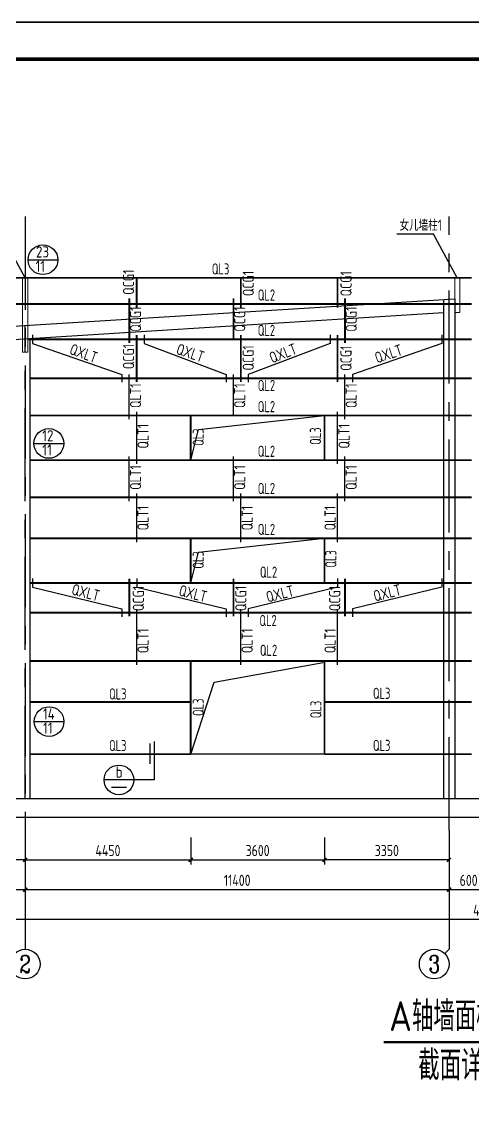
# Model space of a CAD drawing. Header units: millimetres. Extents: x 865490 to 879904, y 39442 to 44891.
# Drawn here: x 874642.9 to 874764.2, y 39747.5 to 40044 of the extents above; entities that cross this region are included whole.
import ezdxf
from ezdxf.enums import TextEntityAlignment as Align

# ---------------------------------------------------------------- set-up
doc = ezdxf.new("R2010")
doc.units = ezdxf.units.MM
doc.header["$LTSCALE"] = 1000
doc.header["$MEASUREMENT"] = 0
doc.linetypes.add('CENTER', pattern=[2, 1.25, -0.25, 0.25, -0.25])
doc.linetypes.add('DOTE', pattern=[2.42, 2, -0.2, 0.02, -0.2])
for name, color, linetype in [('1307', 7, 'Continuous'), ('1534', 7, 'Continuous'), ('AXIS', 3, 'Continuous'), ('AXIS_TEXT', 7, 'Continuous'), ('DIM', 7, 'Continuous'), ('DOTE', 1, 'DOTE'), ('M_Prof', 2, 'Continuous'), ('NUM', 7, 'Continuous'), ('标注', 7, 'Continuous'), ('梁', 4, 'Continuous'), ('檩条', 34, 'Continuous'), ('索引符号标注', 253, 'Continuous')]:
    doc.layers.add(name, color=color, linetype=linetype)
doc.layers.add('零部件', color=3, linetype='Continuous', lineweight=5)
doc.styles.add('_TCH_AXIS', font='COMPLEX', dxfattribs={"bigfont": 'GBCBIG'})
doc.styles.add('COMPLEX', font='COMPLEX')
doc.styles.add('GBHZ', font='gbenor.shx', dxfattribs={"width": 0.9, "bigfont": 'gbcbig.shx'})
doc.dimstyles.new('Y100', dxfattribs={"dimscale": 0, "dimtxt": 3, "dimasz": 0.01, "dimexe": 1.2, "dimexo": 2, "dimgap": 1, "dimtad": 1, "dimdec": 0, "dimlfac": 100, "dimzin": 0, "dimdsep": 46, "dimtxsty": 'GBHZ', "dimblk": 'DX', "dimcen": 0.09, "dimdle": 1, "dimclrd": 7, "dimclre": 7, "dimclrt": 7, "dimadec": 0, "dimazin": 0, "dimtfac": 1, "dimtdec": 0, "dimtix": 1, "dimtmove": 2, "dimatfit": 3, "dimldrblk": 'DX', "dimfxl": 0, "dimtolj": 1, "dimtzin": 0, "dimarcsym": 0})

# ---------------------------------------------------------------- blocks, each defined once
blk = doc.blocks.new('_AXISO')
blk.add_circle((0, 0), 0.5)
at = {"layer": 'AXIS_TEXT', "style": 'COMPLEX', "width": 1.041667}
blk.add_attdef('A', text='', height=0.56, dxfattribs=at).set_placement((-0.25, -0.28), (0.25, -0.28), align=Align.FIT)
blk = doc.blocks.new('DX')
at = {"color": 0, "linetype": 'ByBlock', "const_width": 40}
blk.add_lwpolyline([(-54, -51), (46, 49)], dxfattribs=at)
blk = doc.blocks.new('*D923')
at = {"layer": 'Defpoints', "color": 0, "transparency": 16777216}
for p in [(874528.78, 39826.77), (874643.78, 39826.77), (874643.78, 39810.77)]:
    blk.add_point(p, dxfattribs=at)
at = {"layer": 'dim', "color": 7, "lineweight": -2, "transparency": 16777216}
for p, q in [((874528.78, 39824.77), (874528.78, 39809.57)), ((874643.78, 39824.77), (874643.78, 39809.57)), ((874528.79, 39810.77), (874643.77, 39810.77))]:
    blk.add_line(p, q, dxfattribs=at)
at = {"layer": 'dim', "color": 7, "lineweight": -2, "transparency": 16777216, "xscale": 0.01, "yscale": 0.01, "zscale": 0.01, "rotation": 180}
blk.add_blockref('DX', (874528.78, 39810.77), dxfattribs=at)
at = {"layer": 'dim', "color": 7, "lineweight": -2, "transparency": 16777216, "xscale": 0.01, "yscale": 0.01, "zscale": 0.01}
blk.add_blockref('DX', (874643.78, 39810.77), dxfattribs=at)
at = {"layer": 'dim', "color": 7, "transparency": 16777216, "insert": (874586.28, 39813.27), "char_height": 3, "attachment_point": 5, "style": 'GBHZ'}
blk.add_mtext('\\A1;11500', dxfattribs=at)
blk = doc.blocks.new('*D924')
at = {"layer": 'Defpoints', "color": 0, "transparency": 16777216}
for p in [(874643.78, 39826.77), (874757.78, 39826.77), (874757.78, 39810.77)]:
    blk.add_point(p, dxfattribs=at)
at = {"layer": 'dim', "color": 7, "lineweight": -2, "transparency": 16777216}
for p, q in [((874643.78, 39824.77), (874643.78, 39809.57)), ((874757.78, 39824.77), (874757.78, 39809.57)), ((874643.79, 39810.77), (874757.77, 39810.77))]:
    blk.add_line(p, q, dxfattribs=at)
at = {"layer": 'dim', "color": 7, "lineweight": -2, "transparency": 16777216, "xscale": 0.01, "yscale": 0.01, "zscale": 0.01, "rotation": 180}
blk.add_blockref('DX', (874643.78, 39810.77), dxfattribs=at)
at = {"layer": 'dim', "color": 7, "lineweight": -2, "transparency": 16777216, "xscale": 0.01, "yscale": 0.01, "zscale": 0.01}
blk.add_blockref('DX', (874757.78, 39810.77), dxfattribs=at)
at = {"layer": 'dim', "color": 7, "transparency": 16777216, "insert": (874700.78, 39813.27), "char_height": 3, "attachment_point": 5, "style": 'GBHZ'}
blk.add_mtext('\\A1;11400', dxfattribs=at)
blk = doc.blocks.new('*D925')
at = {"layer": 'Defpoints', "color": 0, "transparency": 16777216}
for p in [(874757.78, 39826.77), (874768.28, 39826.77), (874768.28, 39810.77)]:
    blk.add_point(p, dxfattribs=at)
at = {"layer": 'dim', "color": 7, "lineweight": -2, "transparency": 16777216}
for p, q in [((874757.78, 39824.77), (874757.78, 39809.57)), ((874768.28, 39824.77), (874768.28, 39809.57)), ((874757.79, 39810.77), (874768.27, 39810.77))]:
    blk.add_line(p, q, dxfattribs=at)
at = {"layer": 'dim', "color": 7, "lineweight": -2, "transparency": 16777216, "xscale": 0.01, "yscale": 0.01, "zscale": 0.01, "rotation": 180}
blk.add_blockref('DX', (874757.78, 39810.77), dxfattribs=at)
at = {"layer": 'dim', "color": 7, "lineweight": -2, "transparency": 16777216, "xscale": 0.01, "yscale": 0.01, "zscale": 0.01}
blk.add_blockref('DX', (874768.28, 39810.77), dxfattribs=at)
at = {"layer": 'dim', "color": 7, "transparency": 16777216, "insert": (874763.03, 39813.27), "char_height": 3, "attachment_point": 5, "style": 'GBHZ'}
blk.add_mtext('\\A1;600', dxfattribs=at)
blk = doc.blocks.new('*D929')
at = {"layer": 'Defpoints', "color": 0, "transparency": 16777216}
for p in [(874528.78, 39826.77), (875007.78, 39826.77), (874528.78, 39802.77)]:
    blk.add_point(p, dxfattribs=at)
at = {"layer": 'dim', "color": 7, "lineweight": -2, "transparency": 16777216}
for p, q in [((874528.78, 39824.77), (874528.78, 39801.57)), ((875007.78, 39824.77), (875007.78, 39801.57)), ((875007.77, 39802.77), (874528.79, 39802.77))]:
    blk.add_line(p, q, dxfattribs=at)
at = {"layer": 'dim', "color": 7, "lineweight": -2, "transparency": 16777216, "xscale": 0.01, "yscale": 0.01, "zscale": 0.01, "rotation": 180}
blk.add_blockref('DX', (874528.78, 39802.77), dxfattribs=at)
at = {"layer": 'dim', "color": 7, "lineweight": -2, "transparency": 16777216, "xscale": 0.01, "yscale": 0.01, "zscale": 0.01}
blk.add_blockref('DX', (875007.78, 39802.77), dxfattribs=at)
at = {"layer": 'dim', "color": 7, "transparency": 16777216, "insert": (874768.28, 39805.27), "char_height": 3, "attachment_point": 5, "style": 'GBHZ'}
blk.add_mtext('\\A1;47000', dxfattribs=at)
blk = doc.blocks.new('*D1124')
at = {"layer": 'Defpoints', "color": 0, "transparency": 16777216}
for p in [(874613.78, 39826.77), (874643.78, 39826.77), (874613.78, 39818.77)]:
    blk.add_point(p, dxfattribs=at)
at = {"layer": 'dim', "color": 7, "lineweight": -2, "transparency": 16777216}
for p, q in [((874613.78, 39824.77), (874613.78, 39817.57)), ((874643.78, 39824.77), (874643.78, 39817.57)), ((874643.77, 39818.77), (874613.79, 39818.77))]:
    blk.add_line(p, q, dxfattribs=at)
at = {"layer": 'dim', "color": 7, "lineweight": -2, "transparency": 16777216, "xscale": 0.01, "yscale": 0.01, "zscale": 0.01, "rotation": 180}
blk.add_blockref('DX', (874613.78, 39818.77), dxfattribs=at)
at = {"layer": 'dim', "color": 7, "lineweight": -2, "transparency": 16777216, "xscale": 0.01, "yscale": 0.01, "zscale": 0.01}
blk.add_blockref('DX', (874643.78, 39818.77), dxfattribs=at)
at = {"layer": 'dim', "color": 7, "transparency": 16777216, "insert": (874628.78, 39821.27), "char_height": 3, "attachment_point": 5, "style": 'GBHZ'}
blk.add_mtext('\\A1;3000', dxfattribs=at)
blk = doc.blocks.new('*D1128')
at = {"layer": 'Defpoints', "color": 0, "transparency": 16777216}
for p in [(874724.28, 39826.77), (874757.78, 39826.77), (874724.28, 39818.77)]:
    blk.add_point(p, dxfattribs=at)
at = {"layer": 'dim', "color": 7, "lineweight": -2, "transparency": 16777216}
for p, q in [((874724.28, 39824.77), (874724.28, 39817.57)), ((874757.78, 39824.77), (874757.78, 39817.57)), ((874757.77, 39818.77), (874724.29, 39818.77))]:
    blk.add_line(p, q, dxfattribs=at)
at = {"layer": 'dim', "color": 7, "lineweight": -2, "transparency": 16777216, "xscale": 0.01, "yscale": 0.01, "zscale": 0.01, "rotation": 180}
blk.add_blockref('DX', (874724.28, 39818.77), dxfattribs=at)
at = {"layer": 'dim', "color": 7, "lineweight": -2, "transparency": 16777216, "xscale": 0.01, "yscale": 0.01, "zscale": 0.01}
blk.add_blockref('DX', (874757.78, 39818.77), dxfattribs=at)
at = {"layer": 'dim', "color": 7, "transparency": 16777216, "insert": (874741.03, 39821.27), "char_height": 3, "attachment_point": 5, "style": 'GBHZ'}
blk.add_mtext('\\A1;3350', dxfattribs=at)
blk = doc.blocks.new('*D1129')
at = {"layer": 'Defpoints', "color": 0, "transparency": 16777216}
for p in [(874688.28, 39826.77), (874724.28, 39826.77), (874724.28, 39818.77)]:
    blk.add_point(p, dxfattribs=at)
at = {"layer": 'dim', "color": 7, "lineweight": -2, "transparency": 16777216}
for p, q in [((874688.28, 39824.77), (874688.28, 39817.57)), ((874724.28, 39824.77), (874724.28, 39817.57)), ((874688.29, 39818.77), (874724.27, 39818.77))]:
    blk.add_line(p, q, dxfattribs=at)
at = {"layer": 'dim', "color": 7, "lineweight": -2, "transparency": 16777216, "xscale": 0.01, "yscale": 0.01, "zscale": 0.01, "rotation": 180}
blk.add_blockref('DX', (874688.28, 39818.77), dxfattribs=at)
at = {"layer": 'dim', "color": 7, "lineweight": -2, "transparency": 16777216, "xscale": 0.01, "yscale": 0.01, "zscale": 0.01}
blk.add_blockref('DX', (874724.28, 39818.77), dxfattribs=at)
at = {"layer": 'dim', "color": 7, "transparency": 16777216, "insert": (874706.28, 39821.27), "char_height": 3, "attachment_point": 5, "style": 'GBHZ'}
blk.add_mtext('\\A1;3600', dxfattribs=at)
blk = doc.blocks.new('*D1130')
at = {"layer": 'Defpoints', "color": 0, "transparency": 16777216}
for p in [(874643.78, 39826.77), (874688.28, 39826.77), (874688.28, 39818.77)]:
    blk.add_point(p, dxfattribs=at)
at = {"layer": 'dim', "color": 7, "lineweight": -2, "transparency": 16777216}
for p, q in [((874643.78, 39824.77), (874643.78, 39817.57)), ((874688.28, 39824.77), (874688.28, 39817.57)), ((874643.79, 39818.77), (874688.27, 39818.77))]:
    blk.add_line(p, q, dxfattribs=at)
at = {"layer": 'dim', "color": 7, "lineweight": -2, "transparency": 16777216, "xscale": 0.01, "yscale": 0.01, "zscale": 0.01, "rotation": 180}
blk.add_blockref('DX', (874643.78, 39818.77), dxfattribs=at)
at = {"layer": 'dim', "color": 7, "lineweight": -2, "transparency": 16777216, "xscale": 0.01, "yscale": 0.01, "zscale": 0.01}
blk.add_blockref('DX', (874688.28, 39818.77), dxfattribs=at)
at = {"layer": 'dim', "color": 7, "transparency": 16777216, "insert": (874666.03, 39821.27), "char_height": 3, "attachment_point": 5, "style": 'GBHZ'}
blk.add_mtext('\\A1;4450', dxfattribs=at)

msp = doc.modelspace()

# ---------------------------------------------------------------- linework, layer by layer
at = {"color": 0}
for p, q in [((875254.672, 40043.955), (874413.672, 40043.955)), ((874413.672, 40043.955), (875254.672, 40043.955))]:
    msp.add_line(p, q, dxfattribs=at)
at = {"color": 0, "const_width": 1}
msp.add_lwpolyline([(875244.672, 39459.955), (874438.672, 39459.955), (874438.672, 40033.955), (875244.672, 40033.955)], close=True, dxfattribs=at)
at = {"const_width": 0.667}
msp.add_lwpolyline([(874740.155, 39769.774), (874795.983, 39769.774)], dxfattribs=at)
at = {"layer": 'AXIS', "color": 0}
for p, q in [((874643.779, 39826.77), (874643.779, 39794.77)), ((874757.779, 39826.77), (874757.779, 39794.77)), ((874756.607, 39793.598), (874757.779, 39794.77))]:
    msp.add_line(p, q, dxfattribs=at)
at = {"layer": 'dim', "linetype": 'ByBlock'}
msp.add_line((874678.435, 39850.553), (874678.435, 39840.258), dxfattribs=at)
at = {"layer": 'dim', "linetype": 'ByBlock', "const_width": 0.4}
msp.add_lwpolyline([(874677.318, 39850.072), (874677.318, 39844.577)], dxfattribs=at)
at = {"layer": 'DOTE', "linetype": 'CENTER', "ltscale": 0.02}
for p, q in [((874643.779, 39991.651), (874643.779, 39826.77)), ((874757.779, 39826.77), (874757.779, 39991.651)), ((874643.779, 39835.2), (874643.779, 39962.381))]:
    msp.add_line(p, q, dxfattribs=at)
at = {"layer": 'M_Prof'}
for p, q in [((874528.779, 39955.2), (874759.279, 39969.593)), ((874756.279, 39969.406), (874756.279, 39835.2)), ((874759.279, 39969.593), (874759.279, 39835.2)), ((874531.779, 39951.88), (874756.279, 39965.899)), ((874645.029, 39958.936), (874645.029, 39835.2)), ((875018.858, 39835.2), (874527.126, 39835.2)), ((874644.779, 39835.2), (874642.779, 39835.2)), ((874759.279, 39835.2), (874756.279, 39835.2)), ((875018.858, 39830.2), (874527.126, 39830.2))]:
    msp.add_line(p, q, dxfattribs=at)
at = {"layer": '标注'}
msp.add_line((874724.279, 39847.2), (874688.279, 39847.2), dxfattribs=at)
at = {"layer": '梁'}
for p, q in [((874643.779, 39975.2), (874637.367, 39986.984)), ((874753.567, 39986.984), (874743.687, 39986.984)), ((874759.979, 39975.2), (874753.567, 39986.984))]:
    msp.add_line(p, q, dxfattribs=at)
at = {"layer": '檩条', "color": 4}
for p, q in [((874673.779, 39975.2), (874673.779, 39969.525)), ((874701.779, 39975.2), (874701.779, 39969.525)), ((874727.779, 39975.2), (874727.779, 39969.525)), ((874673.779, 39959.7), (874673.779, 39949.525)), ((874701.779, 39959.7), (874701.779, 39949.525)), ((874727.779, 39959.7), (874727.779, 39949.525)), ((874671.779, 39937.2), (874671.779, 39949.201)), ((874699.779, 39938.201), (874699.779, 39949.201)), ((874729.779, 39937.2), (874729.779, 39949.201)), ((874673.779, 39925.201), (874673.779, 39939.201)), ((874690.397, 39934.453), (874724.279, 39938.201)), ((874727.779, 39925.201), (874727.779, 39939.201)), ((874688.279, 39926.201), (874690.397, 39934.453)), ((874671.779, 39915.2), (874671.779, 39927.201)), ((874699.779, 39915.2), (874699.779, 39927.201)), ((874729.779, 39915.2), (874729.779, 39927.201)), ((874673.779, 39904.2), (874673.779, 39917.2)), ((874701.779, 39904.2), (874701.779, 39917.2)), ((874727.779, 39904.2), (874727.779, 39917.2)), ((874690.397, 39901.452), (874724.279, 39905.2)), ((874688.279, 39893.2), (874690.397, 39901.452)), ((874671.779, 39894.2), (874671.779, 39886.524)), ((874699.779, 39894.2), (874699.779, 39886.524)), ((874729.779, 39894.2), (874729.779, 39886.524)), ((874673.779, 39871.2), (874673.779, 39886.2)), ((874701.779, 39871.2), (874701.779, 39886.2)), ((874727.779, 39871.2), (874727.779, 39886.2)), ((874694.622, 39866.519), (874723.879, 39871.8)), ((874688.279, 39847.2), (874694.622, 39866.519))]:
    msp.add_line(p, q, dxfattribs=at)
at = {"layer": '檩条', "color": 4, "linetype": 'ByBlock'}
for p, q in [((874645.779, 39959.875), (874645.779, 39957.524)), ((874675.779, 39959.875), (874675.779, 39957.524)), ((874725.779, 39959.875), (874725.779, 39957.524)), ((874755.779, 39959.875), (874755.779, 39957.524)), ((874645.779, 39957.524), (874669.779, 39949.27)), ((874675.779, 39957.524), (874697.779, 39949.27)), ((874725.779, 39957.524), (874703.779, 39949.27)), ((874755.779, 39957.524), (874731.779, 39949.27)), ((874669.779, 39949.27), (874669.779, 39947.131)), ((874697.779, 39949.27), (874697.779, 39947.131)), ((874703.779, 39949.27), (874703.779, 39947.131)), ((874731.779, 39949.27), (874731.779, 39947.131)), ((874645.779, 39894.375), (874645.779, 39892.024)), ((874673.779, 39894.375), (874673.779, 39892.024)), ((874727.779, 39894.375), (874727.779, 39892.024)), ((874755.779, 39894.375), (874755.779, 39892.024)), ((874645.779, 39892.024), (874669.779, 39886.269)), ((874673.779, 39892.024), (874697.779, 39886.269)), ((874727.779, 39892.024), (874703.779, 39886.269)), ((874755.779, 39892.024), (874731.779, 39886.269)), ((874669.779, 39886.269), (874669.779, 39884.13)), ((874697.779, 39886.269), (874697.779, 39884.13)), ((874703.779, 39886.269), (874703.779, 39884.13)), ((874731.779, 39886.269), (874731.779, 39884.13))]:
    msp.add_line(p, q, dxfattribs=at)
at = {"layer": '檩条', "color": 4, "const_width": 0.5}
for points in [[(874524.279, 39975.2), (874643.079, 39975.2)], [(874646.179, 39975.2), (874524.279, 39975.2)], [(874763.856, 39975.2), (874644.479, 39975.2)], [(874673.779, 39975.2), (874673.779, 39967.201)], [(874701.779, 39975.2), (874701.779, 39967.201)], [(874727.779, 39975.2), (874727.779, 39967.201)], [(874646.179, 39968.201), (874524.279, 39968.201)], [(874763.856, 39968.201), (874644.479, 39968.201)], [(874671.779, 39957.698), (874671.779, 39969.7)], [(874699.779, 39958.7), (874699.779, 39969.7)], [(874729.779, 39957.698), (874729.779, 39969.7)], [(874763.856, 39958.7), (874644.479, 39958.7)], [(874673.779, 39959.874), (874673.779, 39947.201)], [(874701.779, 39959.874), (874701.779, 39947.201)], [(874727.779, 39959.874), (874727.779, 39947.201)], [(874763.856, 39948.201), (874645.029, 39948.201)], [(874763.856, 39938.201), (874645.029, 39938.201)], [(874688.279, 39926.201), (874688.279, 39938.201)], [(874724.279, 39926.201), (874724.279, 39938.201)], [(874763.856, 39926.201), (874645.029, 39926.201)], [(874763.856, 39916.2), (874645.029, 39916.2)], [(874763.856, 39905.2), (874645.029, 39905.2)], [(874688.279, 39893.2), (874688.279, 39905.2)], [(874724.279, 39893.2), (874724.279, 39905.2)], [(874763.856, 39893.2), (874645.029, 39893.2)], [(874671.779, 39894.374), (874671.779, 39884.2)], [(874699.779, 39894.374), (874699.779, 39884.2)], [(874729.779, 39894.374), (874729.779, 39884.2)], [(874763.856, 39885.2), (874645.029, 39885.2)], [(874763.856, 39872.2), (874645.029, 39872.2)], [(874688.279, 39847.2), (874688.279, 39872.2)], [(874724.279, 39847.2), (874724.279, 39872.2)], [(874688.279, 39861.2), (874645.029, 39861.2)], [(874763.856, 39861.2), (874724.279, 39861.2)]]:
    msp.add_lwpolyline(points, dxfattribs=at)
at = {"layer": '檩条', "color": 4, "linetype": 'ByBlock', "const_width": 0.5}
for points in [[(874688.279, 39847.2), (874645.029, 39847.2)], [(874763.856, 39847.2), (874724.279, 39847.2)]]:
    msp.add_lwpolyline(points, dxfattribs=at)
at = {"layer": '索引符号标注'}
for p, q in [((874644.558, 39980.075), (874652.558, 39980.075)), ((874646.134, 39930.702), (874654.134, 39930.702)), ((874646.2, 39855.939), (874654.2, 39855.939)), ((874678.435, 39840.258), (874664.991, 39840.258)), ((874666.991, 39838.343), (874670.991, 39838.343))]:
    msp.add_line(p, q, dxfattribs=at)
for centre in [(874648.558, 39980.075), (874650.134, 39930.702), (874650.2, 39855.939), (874668.991, 39840.258)]:
    msp.add_circle(centre, 4, dxfattribs=at)
at = {"layer": '零部件'}
for points in [[(874643.079, 39955.221), (874644.479, 39955.221), (874644.479, 39975.2), (874643.079, 39975.2)], [(874760.679, 39965.894), (874759.279, 39965.894), (874759.279, 39975.2), (874760.679, 39975.2)]]:
    msp.add_lwpolyline(points, close=True, dxfattribs=at)

# ---------------------------------------------------------------- block references
at = {"layer": 'AXIS', "color": 0}
ref = msp.add_blockref('_AXISO', (874643.779, 39790.77), dxfattribs=dict(at, xscale=8, yscale=8, zscale=8))
ref.add_attrib('A', '2', dxfattribs={"layer": 'AXIS_TEXT', "color": 0, "height": 4.659, "style": '_TCH_AXIS'}).set_placement((874642.226, 39788.44), (874645.332, 39788.44), align=Align.FIT)
ref = msp.add_blockref('_AXISO', (874753.779, 39790.77), dxfattribs=dict(at, xscale=8, yscale=8, zscale=8))
ref.add_attrib('A', '3', dxfattribs={"layer": 'AXIS_TEXT', "color": 0, "height": 4.659, "style": '_TCH_AXIS'}).set_placement((874752.226, 39788.44), (874755.332, 39788.44), align=Align.FIT)

# ---------------------------------------------------------------- texts
at = {"layer": '1307', "style": 'GBHZ', "width": 0.8}
for s, p in [('QL3', (874693.974, 39976.105)), ('QL2', (874706.324, 39969.096)), ('QL2', (874706.324, 39959.595)), ('QL2', (874706.324, 39944.769)), ('QL2', (874706.324, 39939.096)), ('QL2', (874706.324, 39927.096)), ('QL2', (874706.324, 39917.095)), ('QL2', (874706.324, 39906.095)), ('QL2', (874706.889, 39894.597)), ('QL2', (874706.761, 39881.59)), ('QL2', (874706.889, 39873.597)), ('QL3', (874666.323, 39861.87)), ('QL3', (874737.295, 39862.036)), ('QL3', (874666.323, 39848.002)), ('QL3', (874737.295, 39848.036))]:
    msp.add_text(s, height=3, dxfattribs=at).set_placement(p)
at = {"layer": '1307', "style": 'GBHZ'}
for s, rotation, width, p in [('QCG1', 90, 0.9, (874673.063, 39970.656)), ('QCG1', 90, 0.9, (874705.262, 39970.297)), ('QCG1', 90, 0.9, (874731.552, 39970.222)), ('QCG1', 90, 0.9, (874674.961, 39960.722)), ('QCG1', 90, 0.9, (874702.961, 39960.722)), ('QCG1', 90, 0.9, (874732.961, 39960.722)), ('QXLT', 340.07762, 0.9, (874655.438, 39954.8)), ('QCG1', 90, 0.9, (874673.063, 39950.656)), ('QXLT', 341.41801, 0.9, (874684.138, 39954.821)), ('QCG1', 90, 0.9, (874705.262, 39950.297)), ('QXLT', 21.23485, 0.9, (874710.156, 39952.173)), ('QCG1', 90, 0.9, (874731.552, 39950.222)), ('QXLT', 18.6527, 0.9, (874738.397, 39952.168)), ('QLT1', 90, 0.9, (874674.961, 39940.223)), ('QLT1', 90, 0.9, (874702.961, 39940.223)), ('QLT1', 90, 0.9, (874732.961, 39940.223)), ('QLT1', 90, 0.9, (874676.961, 39929.322)), ('QL3', 90, 0.8, (874723.331, 39930.317)), ('QLT1', 90, 0.9, (874731.023, 39929.322)), ('QL3', 90, 0.8, (874691.804, 39930.023)), ('QLT1', 90, 0.9, (874674.961, 39918.223)), ('QLT1', 90, 0.9, (874702.961, 39918.223)), ('QLT1', 90, 0.9, (874732.961, 39918.223)), ('QLT1', 90, 0.9, (874676.961, 39907.321)), ('QLT1', 90, 0.9, (874704.961, 39907.321)), ('QLT1', 90, 0.9, (874727.263, 39907.321)), ('QL3', 90, 0.8, (874691.804, 39897.022)), ('QL3', 90, 0.8, (874727.492, 39897.316)), ('QXLT', 345.40617, 0.9, (874656.031, 39890.136)), ('QCG1', 90, 0.9, (874675.71, 39885.638)), ('QXLT', 345.69956, 0.9, (874684.876, 39889.847)), ('QCG1', 90, 0.9, (874703.262, 39885.638)), ('QXLT', 14.30044, 0.9, (874709.007, 39887.891)), ('QCG1', 90, 0.9, (874728.514, 39885.638)), ('QXLT', 14.59383, 0.9, (874737.863, 39888.14)), ('QLT1', 90, 0.9, (874676.961, 39874.321)), ('QLT1', 90, 0.9, (874704.961, 39874.321)), ('QLT1', 90, 0.9, (874727.263, 39874.321)), ('QL3', 90, 0.8, (874691.811, 39857.442)), ('QL3', 90, 0.8, (874723.426, 39856.844))]:
    msp.add_text(s, height=3, rotation=rotation, dxfattribs=dict(at, width=width)).set_placement(p)
at = {"layer": '1534', "style": 'GBHZ', "width": 0.9}
msp.add_text('女儿墙柱1', height=3, dxfattribs=at).set_placement((874744.46, 39987.839))
at = {"layer": 'NUM', "style": 'GBHZ'}
for s, p in [('A轴墙面檩条布置图', (874741.649, 39772.769)), ('截面详见08图', (874749.477, 39759.549))]:
    msp.add_text(s, height=8, dxfattribs=at).set_placement(p)
at = {"layer": '索引符号标注', "style": 'GBHZ'}
for s, p in [('23', (874646.663, 39980.669)), ('11', (874646.557, 39976.81)), ('12', (874648.367, 39931.267)), ('11', (874648.391, 39927.437)), ('14', (874648.547, 39856.504)), ('11', (874648.572, 39852.674)), ('b', (874668.11, 39840.884))]:
    msp.add_text(s, height=3, dxfattribs=at).set_placement(p)

# ---------------------------------------------------------------- dimensions: what is measured, and where the dimension line sits
at = {"layer": 'dim'}
for base, p1, p2, picture, middle in [((874643.779, 39810.77), (874528.779, 39826.77), (874643.779, 39826.77), '*D923', (874586.279, 39813.27)), ((874757.779, 39810.77), (874643.779, 39826.77), (874757.779, 39826.77), '*D924', (874700.779, 39813.27))]:
    dim = msp.add_linear_dim(base=base, p1=p1, p2=p2, dimstyle='Y100', override={"dimscale": 1}, dxfattribs=at)
    dim.commit()
    dim.dimension.update_dxf_attribs({"geometry": picture, "text_midpoint": middle})
for base, p1, p2, text, picture, middle in [((874528.779, 39802.77), (875007.779, 39826.77), (874528.779, 39826.77), '47000', '*D929', (874768.279, 39805.27)), ((874768.279, 39810.77), (874757.779, 39826.77), (874768.279, 39826.77), '600', '*D925', (874763.029, 39813.27))]:
    dim = msp.add_linear_dim(base=base, p1=p1, p2=p2, text=text, dimstyle='Y100', override={"dimscale": 1}, dxfattribs=at)
    dim.commit()
    dim.dimension.update_dxf_attribs({"geometry": picture, "text_midpoint": middle})
for base, p1, p2, angle, picture, middle in [((874613.779, 39818.77), (874643.779, 39826.77), (874613.779, 39826.77), 180, '*D1124', (874628.779, 39821.27)), ((874688.279, 39818.77), (874643.779, 39826.77), (874688.279, 39826.77), 0, '*D1130', (874666.029, 39821.27)), ((874724.279, 39818.77), (874688.279, 39826.77), (874724.279, 39826.77), 0, '*D1129', (874706.279, 39821.27)), ((874724.279, 39818.77), (874757.779, 39826.77), (874724.279, 39826.77), 180, '*D1128', (874741.029, 39821.27))]:
    dim = msp.add_linear_dim(base=base, p1=p1, p2=p2, angle=angle, dimstyle='Y100', override={"dimscale": 1}, dxfattribs=at)
    dim.commit()
    dim.dimension.update_dxf_attribs({"geometry": picture, "text_midpoint": middle})

doc.saveas('drawing.dxf')
